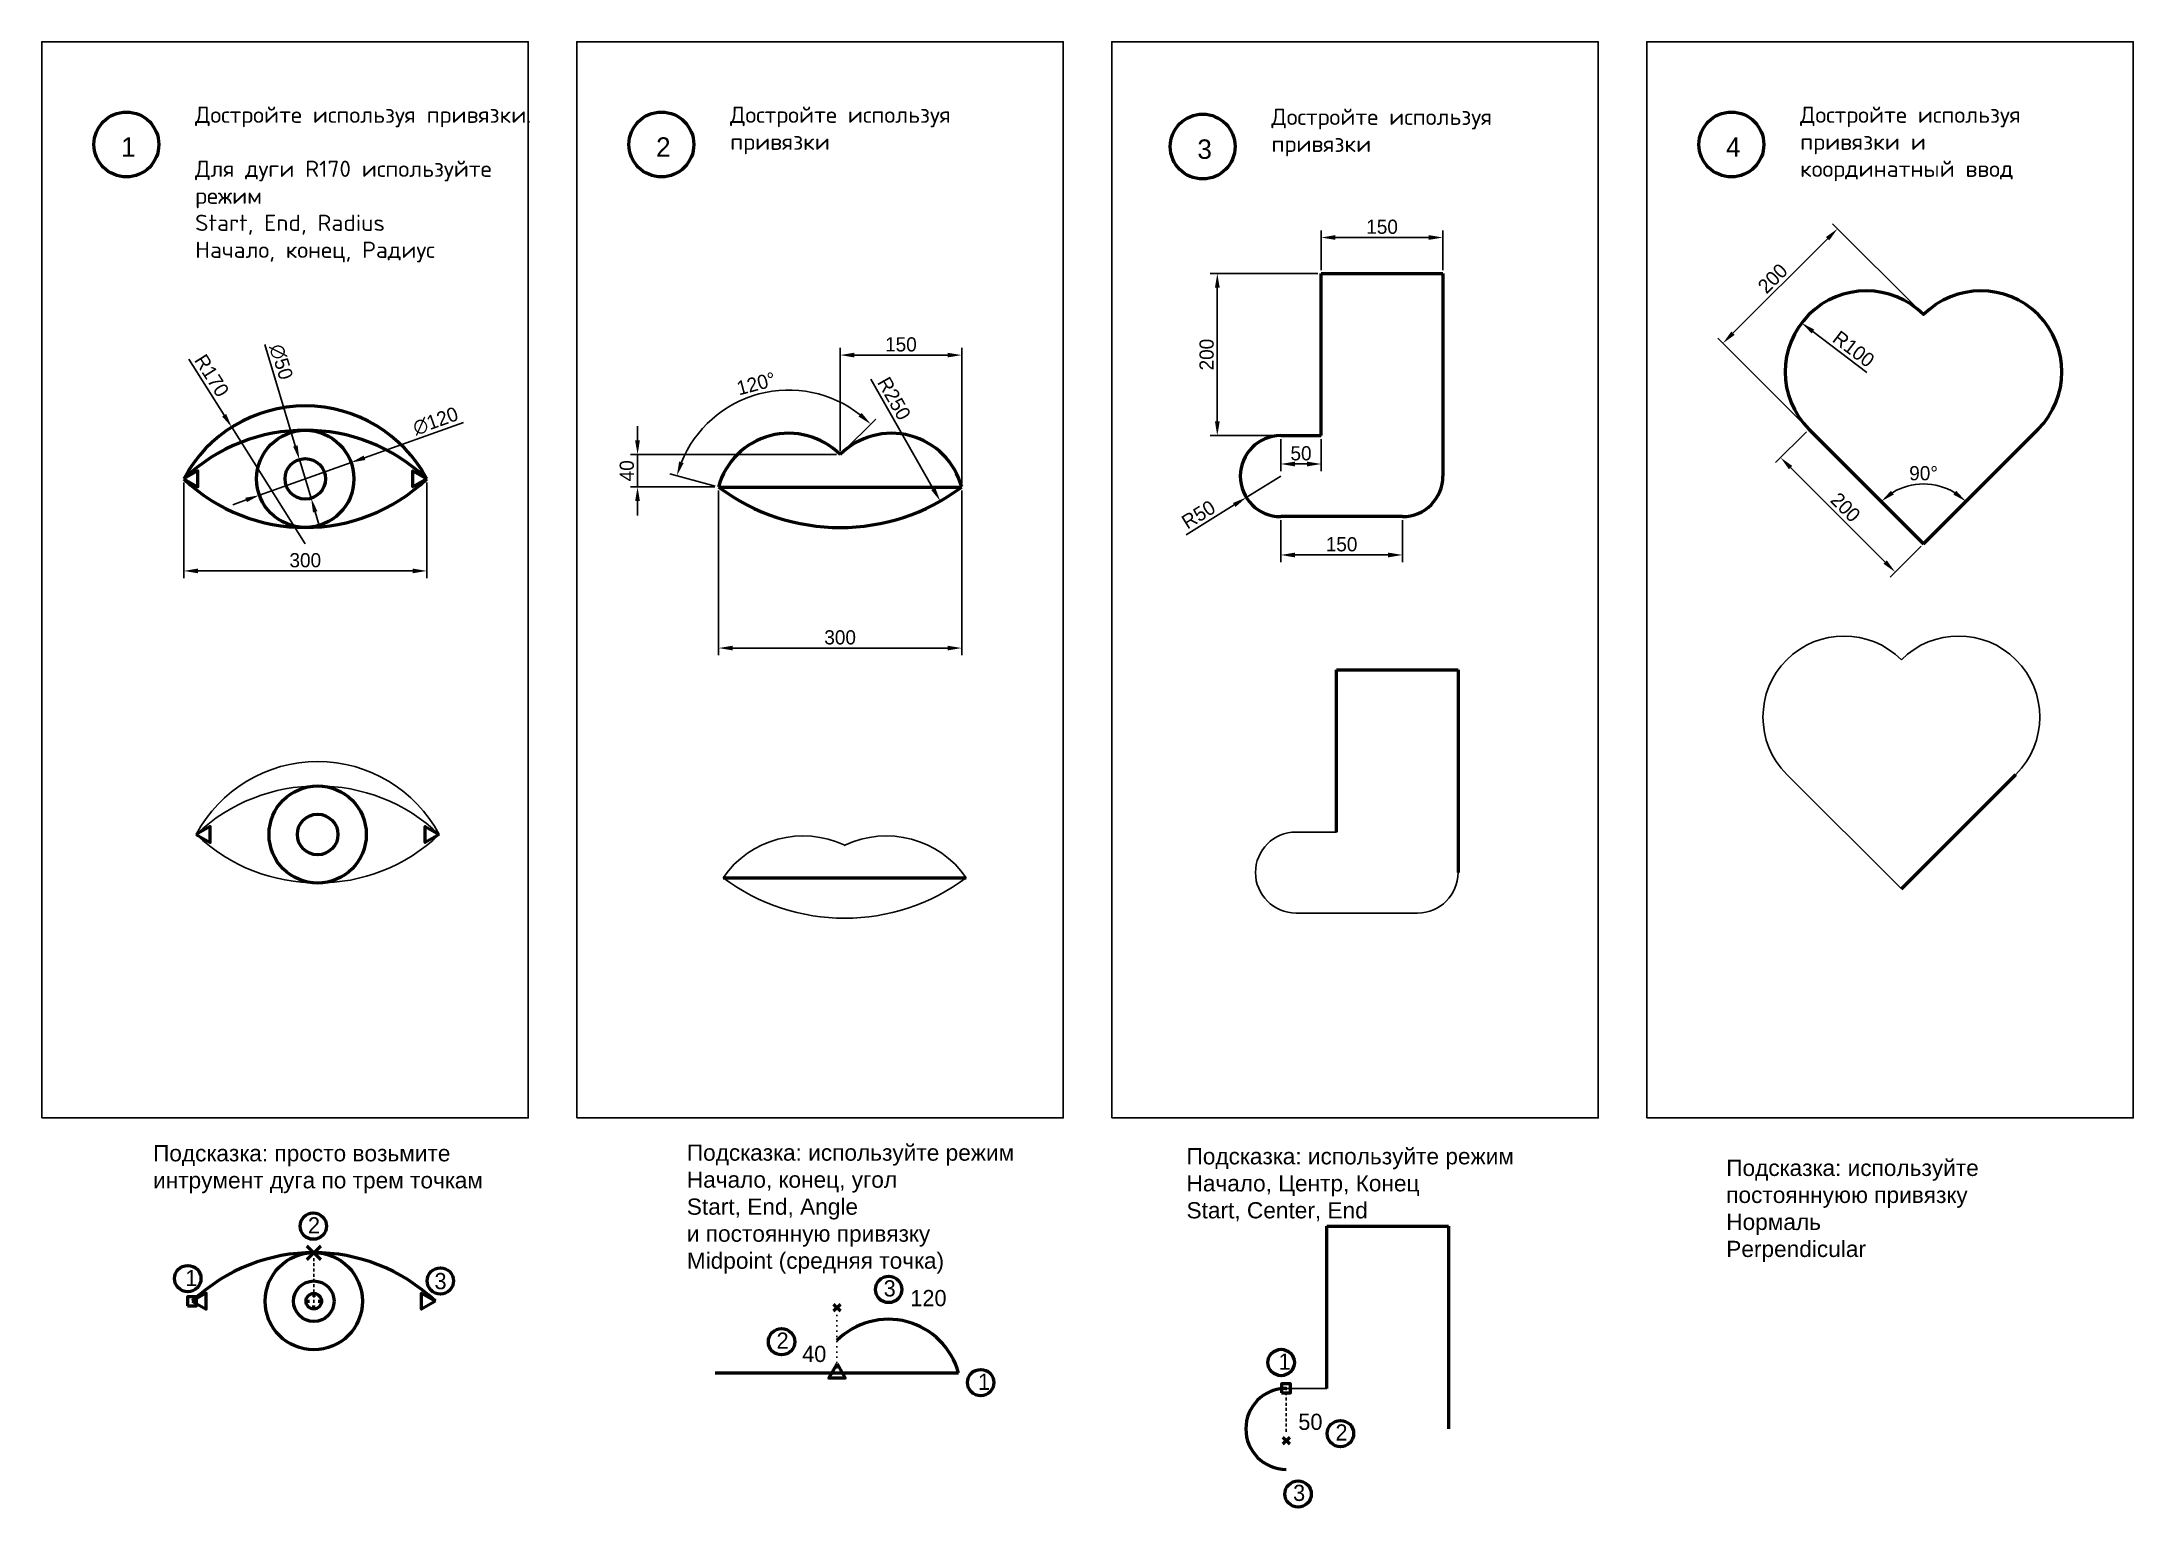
# Model space of a CAD drawing. Header units: metres. Extents: x 201 to 2781, y -219 to 1590.
import ezdxf
from ezdxf.enums import TextEntityAlignment as Align

# ---------------------------------------------------------------- set-up
doc = ezdxf.new("R2010")
doc.units = ezdxf.units.M
doc.linetypes.add('DOT', pattern=[6.35, 0, -6.35])
doc.layers.add('DIM', color=1, linetype='Continuous', lineweight=18)
doc.layers.add('EXAMPLE', color=3, linetype='Continuous', lineweight=50)
doc.dimstyles.new('Example_Style', dxfattribs={"dimscale": 7, "dimtxt": 2.5, "dimasz": 2.5, "dimexe": 1.25, "dimexo": 0.625, "dimtad": 1, "dimtxsty": 'Standard', "dimcen": 2.5, "dimclrt": 2, "dimadec": 0, "dimazin": 0, "dimtfac": 1, "dimtmove": 0, "dimatfit": 3, "dimfxl": 1, "dimarcsym": 0})

# ---------------------------------------------------------------- blocks, each defined once
blk = doc.blocks.new('*D0')
at = {"layer": 'Defpoints', "color": 0, "transparency": 16777216}
for p in [(1729.1, 1003.9), (1879.1, 1003.9), (1879.1, 956.6)]:
    blk.add_point(p, dxfattribs=at)
at = {"layer": 'DIM', "color": 0, "lineweight": -2, "transparency": 16777216}
for p, q in [((1729.1, 999.5), (1729.1, 947.8)), ((1879.1, 999.5), (1879.1, 947.8)), ((1746.6, 956.6), (1861.6, 956.6))]:
    blk.add_line(p, q, dxfattribs=at)
at = {"layer": 'DIM', "color": 0, "transparency": 16777216}
for points in [[(1746.6, 959.5), (1746.6, 953.6), (1729.1, 956.6)], [(1861.6, 959.5), (1861.6, 953.6), (1879.1, 956.6)]]:
    blk.add_solid(points, dxfattribs=at)
at = {"layer": 'DIM', "color": 2, "transparency": 16777216, "insert": (1804.1, 969.7), "char_height": 17.5, "attachment_point": 5}
blk.add_mtext('150', dxfattribs=at)
blk = doc.blocks.new('*D1')
at = {"layer": 'Defpoints', "color": 0, "transparency": 16777216}
for p in [(1929.1, 1348.4), (1779.1, 1303.9), (1929.1, 1303.9)]:
    blk.add_point(p, dxfattribs=at)
at = {"layer": 'DIM', "color": 0, "lineweight": -2, "transparency": 16777216}
for p, q in [((1779.1, 1308.3), (1779.1, 1357.2)), ((1796.6, 1348.4), (1911.6, 1348.4)), ((1929.1, 1308.3), (1929.1, 1357.2))]:
    blk.add_line(p, q, dxfattribs=at)
at = {"layer": 'DIM', "color": 0, "transparency": 16777216}
for points in [[(1796.6, 1351.4), (1796.6, 1345.5), (1779.1, 1348.4)], [(1911.6, 1351.4), (1911.6, 1345.5), (1929.1, 1348.4)]]:
    blk.add_solid(points, dxfattribs=at)
at = {"layer": 'DIM', "color": 2, "transparency": 16777216, "insert": (1854.1, 1361.6), "char_height": 17.5, "attachment_point": 5}
blk.add_mtext('150', dxfattribs=at)
blk = doc.blocks.new('*D2')
at = {"layer": 'Defpoints', "color": 0, "transparency": 16777216}
for p in [(1650.8, 1303.9), (1779.1, 1303.9), (1729.1, 1103.9)]:
    blk.add_point(p, dxfattribs=at)
at = {"layer": 'DIM', "color": 0, "lineweight": -2, "transparency": 16777216}
for p, q in [((1774.7, 1303.9), (1642.1, 1303.9)), ((1650.8, 1121.4), (1650.8, 1286.4)), ((1724.7, 1103.9), (1642.1, 1103.9))]:
    blk.add_line(p, q, dxfattribs=at)
at = {"layer": 'DIM', "color": 0, "transparency": 16777216}
for points in [[(1647.9, 1286.4), (1653.8, 1286.4), (1650.8, 1303.9)], [(1647.9, 1121.4), (1653.8, 1121.4), (1650.8, 1103.9)]]:
    blk.add_solid(points, dxfattribs=at)
at = {"layer": 'DIM', "color": 2, "transparency": 16777216, "insert": (1637.7, 1203.9), "char_height": 17.5, "attachment_point": 5, "rotation": 90}
blk.add_mtext('200', dxfattribs=at)
blk = doc.blocks.new('*D3')
at = {"layer": 'Defpoints', "color": 0, "transparency": 16777216}
for p in [(1729.1, 1103.9), (1779.1, 1103.9), (1779.1, 1068.9)]:
    blk.add_point(p, dxfattribs=at)
at = {"layer": 'DIM', "color": 0, "lineweight": -2, "transparency": 16777216}
for p, q in [((1729.1, 1099.5), (1729.1, 1060.1)), ((1779.1, 1099.5), (1779.1, 1060.1)), ((1746.6, 1068.9), (1761.6, 1068.9))]:
    blk.add_line(p, q, dxfattribs=at)
at = {"layer": 'DIM', "color": 0, "transparency": 16777216}
for points in [[(1746.6, 1071.8), (1746.6, 1065.9), (1729.1, 1068.9)], [(1761.6, 1071.8), (1761.6, 1065.9), (1779.1, 1068.9)]]:
    blk.add_solid(points, dxfattribs=at)
at = {"layer": 'DIM', "color": 2, "transparency": 16777216, "insert": (1754.1, 1082), "char_height": 17.5, "attachment_point": 5}
blk.add_mtext('50', dxfattribs=at)
blk = doc.blocks.new('*D4')
at = {"layer": 'Defpoints', "color": 0, "transparency": 16777216}
for p in [(1729.1, 1053.9), (1686.6, 1027.6)]:
    blk.add_point(p, dxfattribs=at)
at = {"layer": 'DIM', "color": 0, "lineweight": -2, "transparency": 16777216}
for p, q in [((1729.1, 1053.9), (1686.6, 1027.6)), ((1612.2, 981.5), (1671.7, 1018.3))]:
    blk.add_line(p, q, dxfattribs=at)
at = {"layer": 'DIM', "color": 0, "transparency": 16777216}
blk.add_solid([(1670.2, 1020.8), (1673.3, 1015.9), (1686.6, 1027.6)], dxfattribs=at)
at = {"layer": 'DIM', "color": 2, "transparency": 16777216, "insert": (1627.6, 1006.4), "char_height": 17.5, "attachment_point": 5, "rotation": 31.796}
blk.add_mtext('R50', dxfattribs=at)
blk = doc.blocks.new('Circle_Num')
at = {"color": 1}
blk.add_circle((0, 0), 20, dxfattribs=at)
at = {"flags": 8}
blk.add_attdef('ZAD_NUM', text='', height=12, dxfattribs=at).set_placement((1.2, -7.6), align=Align.CENTER)
blk = doc.blocks.new('*D8')
at = {"layer": 'Defpoints', "color": 0, "transparency": 16777216}
for p in [(2416, 1359.3), (2522.1, 1253.2), (2380.7, 1111.8)]:
    blk.add_point(p, dxfattribs=at)
at = {"layer": 'DIM', "color": 0, "lineweight": -2, "transparency": 16777216}
for p, q in [((2287, 1230.3), (2403.6, 1346.9)), ((2519, 1256.3), (2409.8, 1365.5)), ((2377.6, 1114.9), (2268.4, 1224.1))]:
    blk.add_line(p, q, dxfattribs=at)
at = {"layer": 'DIM', "color": 0, "transparency": 16777216}
for points in [[(2401.6, 1349), (2405.7, 1344.9), (2416, 1359.3)], [(2284.9, 1232.3), (2289, 1228.2), (2274.6, 1217.9)]]:
    blk.add_solid(points, dxfattribs=at)
at = {"layer": 'DIM', "color": 2, "transparency": 16777216, "insert": (2336, 1297.9), "char_height": 17.5, "attachment_point": 5, "rotation": 45}
blk.add_mtext('200', dxfattribs=at)
blk = doc.blocks.new('*D9')
at = {"layer": 'Defpoints', "color": 0, "transparency": 16777216}
for p in [(2380.7, 1111.8), (2522.1, 970.4), (2487.1, 935.4)]:
    blk.add_point(p, dxfattribs=at)
at = {"layer": 'DIM', "color": 0, "lineweight": -2, "transparency": 16777216}
for p, q in [((2377.6, 1108.7), (2339.5, 1070.7)), ((2358.1, 1064.5), (2474.7, 947.8)), ((2519, 967.3), (2480.9, 929.2))]:
    blk.add_line(p, q, dxfattribs=at)
at = {"layer": 'DIM', "color": 0, "transparency": 16777216}
for points in [[(2360.1, 1066.5), (2356, 1062.4), (2345.7, 1076.8)], [(2476.8, 949.9), (2472.7, 945.7), (2487.1, 935.4)]]:
    blk.add_solid(points, dxfattribs=at)
at = {"layer": 'DIM', "color": 2, "transparency": 16777216, "insert": (2425.7, 1015.4), "char_height": 17.5, "attachment_point": 5, "rotation": 315}
blk.add_mtext('200', dxfattribs=at)
blk = doc.blocks.new('*D10')
at = {"layer": 'Defpoints', "color": 0, "transparency": 16777216}
for p in [(2380.7, 1111.8), (2663.5, 1111.8), (2541.2, 1041.8), (2522.1, 970.4), (2522.1, 970.4)]:
    blk.add_point(p, dxfattribs=at)
at = {"layer": 'DIM', "color": 0, "lineweight": -2, "transparency": 16777216}
blk.add_arc((2522.1, 970.4), 73.9, 58.5952, 121.4048, dxfattribs=at)
at = {"layer": 'DIM', "color": 0, "transparency": 16777216}
for points in [[(2485.4, 1031.2), (2481.8, 1035.8), (2469.8, 1022.7)], [(2562.4, 1035.8), (2558.8, 1031.2), (2574.4, 1022.7)]]:
    blk.add_solid(points, dxfattribs=at)
at = {"layer": 'DIM', "color": 2, "transparency": 16777216, "insert": (2522.1, 1057.4), "char_height": 17.5, "attachment_point": 5}
blk.add_mtext('90°', dxfattribs=at)
blk = doc.blocks.new('*D11')
at = {"layer": 'Defpoints', "color": 0, "transparency": 16777216}
for p in [(2371.7, 1243), (2451.4, 1182.5)]:
    blk.add_point(p, dxfattribs=at)
at = {"layer": 'DIM', "color": 0, "lineweight": -2, "transparency": 16777216}
blk.add_line((2452.3, 1181.8), (2385.7, 1232.4), dxfattribs=at)
at = {"layer": 'DIM', "color": 0, "transparency": 16777216}
blk.add_solid([(2387.4, 1234.7), (2383.9, 1230.1), (2371.7, 1243)], dxfattribs=at)
at = {"layer": 'DIM', "color": 2, "transparency": 16777216, "insert": (2435.8, 1210.8), "char_height": 17.5, "attachment_point": 5, "rotation": 322.7797}
blk.add_mtext('R100', dxfattribs=at)
blk = doc.blocks.new('*D12')
at = {"layer": 'Defpoints', "color": 0, "transparency": 16777216}
for p in [(375.7, 1050.5), (675.7, 1050.5), (675.7, 936.9)]:
    blk.add_point(p, dxfattribs=at)
at = {"layer": 'DIM', "color": 0, "lineweight": -2, "transparency": 16777216}
for p, q in [((375.7, 1046.2), (375.7, 928.1)), ((675.7, 1046.2), (675.7, 928.1)), ((393.2, 936.9), (658.2, 936.9))]:
    blk.add_line(p, q, dxfattribs=at)
at = {"layer": 'DIM', "color": 0, "transparency": 16777216}
for points in [[(393.2, 939.8), (393.2, 934), (375.7, 936.9)], [(658.2, 939.8), (658.2, 934), (675.7, 936.9)]]:
    blk.add_solid(points, dxfattribs=at)
at = {"layer": 'DIM', "color": 2, "transparency": 16777216, "insert": (525.7, 950), "char_height": 17.5, "attachment_point": 5}
blk.add_mtext('300', dxfattribs=at)
blk = doc.blocks.new('*D13')
at = {"layer": 'Defpoints', "color": 0, "transparency": 16777216}
for p in [(435, 1114.3), (525.7, 970.5)]:
    blk.add_point(p, dxfattribs=at)
at = {"layer": 'DIM', "color": 0, "lineweight": -2, "transparency": 16777216}
for p, q in [((382, 1198.2), (425.6, 1129.1)), ((525.7, 970.5), (435, 1114.3))]:
    blk.add_line(p, q, dxfattribs=at)
at = {"layer": 'DIM', "color": 0, "transparency": 16777216}
blk.add_solid([(428.1, 1130.6), (423.2, 1127.5), (435, 1114.3)], dxfattribs=at)
at = {"layer": 'DIM', "color": 2, "transparency": 16777216, "insert": (410.3, 1178), "char_height": 17.5, "attachment_point": 5, "rotation": 302.256}
blk.add_mtext('R170', dxfattribs=at)
blk = doc.blocks.new('*D14')
at = {"layer": 'Defpoints', "color": 0, "transparency": 16777216}
for p in [(582.2, 1070.7), (469.2, 1030.4)]:
    blk.add_point(p, dxfattribs=at)
at = {"layer": 'DIM', "color": 0, "lineweight": -2, "transparency": 16777216}
for p, q in [((721, 1120.2), (598.7, 1076.6)), ((469.2, 1030.4), (582.2, 1070.7)), ((452.7, 1024.5), (436.2, 1018.6))]:
    blk.add_line(p, q, dxfattribs=at)
at = {"layer": 'DIM', "color": 0, "transparency": 16777216}
for points in [[(597.7, 1079.3), (599.7, 1073.8), (582.2, 1070.7)], [(451.7, 1027.2), (453.7, 1021.8), (469.2, 1030.4)]]:
    blk.add_solid(points, dxfattribs=at)
at = {"layer": 'DIM', "color": 2, "transparency": 16777216, "insert": (686.4, 1121.8), "char_height": 17.5, "attachment_point": 5, "rotation": 19.6222}
blk.add_mtext('∅120', dxfattribs=at)
blk = doc.blocks.new('*D15')
at = {"layer": 'Defpoints', "color": 0, "transparency": 16777216}
for p in [(518.5, 1074.5), (532.9, 1026.6)]:
    blk.add_point(p, dxfattribs=at)
at = {"layer": 'DIM', "color": 0, "lineweight": -2, "transparency": 16777216}
for p, q in [((475.8, 1216.2), (513.4, 1091.2)), ((532.9, 1026.6), (518.5, 1074.5)), ((537.9, 1009.8), (543, 993.1))]:
    blk.add_line(p, q, dxfattribs=at)
at = {"layer": 'DIM', "color": 0, "transparency": 16777216}
for points in [[(516.2, 1092.1), (510.6, 1090.4), (518.5, 1074.5)], [(540.7, 1010.7), (535.2, 1009), (532.9, 1026.6)]]:
    blk.add_solid(points, dxfattribs=at)
at = {"layer": 'DIM', "color": 2, "transparency": 16777216, "insert": (495.9, 1194.9), "char_height": 17.5, "attachment_point": 5, "rotation": 286.7603}
blk.add_mtext('∅50', dxfattribs=at)
blk = doc.blocks.new('*D16')
at = {"layer": 'Defpoints', "color": 0, "transparency": 16777216}
for p in [(1335.5, 1203.3), (1185.5, 1080.5), (1335.5, 1040.5)]:
    blk.add_point(p, dxfattribs=at)
at = {"layer": 'DIM', "color": 0, "lineweight": -2, "transparency": 16777216}
for p, q in [((1185.5, 1084.9), (1185.5, 1212.1)), ((1203, 1203.3), (1318, 1203.3)), ((1335.5, 1044.9), (1335.5, 1212.1))]:
    blk.add_line(p, q, dxfattribs=at)
at = {"layer": 'DIM', "color": 0, "transparency": 16777216}
for points in [[(1203, 1206.2), (1203, 1200.4), (1185.5, 1203.3)], [(1318, 1206.2), (1318, 1200.4), (1335.5, 1203.3)]]:
    blk.add_solid(points, dxfattribs=at)
at = {"layer": 'DIM', "color": 2, "transparency": 16777216, "insert": (1260.5, 1216.4), "char_height": 17.5, "attachment_point": 5}
blk.add_mtext('150', dxfattribs=at)
blk = doc.blocks.new('*D17')
at = {"layer": 'Defpoints', "color": 0, "transparency": 16777216}
for p in [(1035.5, 1040.5), (1335.5, 1040.5), (1335.5, 841.7)]:
    blk.add_point(p, dxfattribs=at)
at = {"layer": 'DIM', "color": 0, "lineweight": -2, "transparency": 16777216}
for p, q in [((1035.5, 1036.1), (1035.5, 832.9)), ((1335.5, 1036.1), (1335.5, 832.9)), ((1053, 841.7), (1318, 841.7))]:
    blk.add_line(p, q, dxfattribs=at)
at = {"layer": 'DIM', "color": 0, "transparency": 16777216}
for points in [[(1053, 844.6), (1053, 838.8), (1035.5, 841.7)], [(1318, 844.6), (1318, 838.8), (1335.5, 841.7)]]:
    blk.add_solid(points, dxfattribs=at)
at = {"layer": 'DIM', "color": 2, "transparency": 16777216, "insert": (1185.5, 854.8), "char_height": 17.5, "attachment_point": 5}
blk.add_mtext('300', dxfattribs=at)
blk = doc.blocks.new('*D18')
at = {"layer": 'Defpoints', "color": 0, "transparency": 16777216}
for p in [(1185.5, 1240.5), (1309, 1023.1)]:
    blk.add_point(p, dxfattribs=at)
at = {"layer": 'DIM', "color": 0, "lineweight": -2, "transparency": 16777216}
blk.add_line((1223.5, 1173.7), (1300.3, 1038.3), dxfattribs=at)
at = {"layer": 'DIM', "color": 0, "transparency": 16777216}
blk.add_solid([(1302.9, 1039.7), (1297.8, 1036.9), (1309, 1023.1)], dxfattribs=at)
at = {"layer": 'DIM', "color": 2, "transparency": 16777216, "insert": (1252.1, 1149.7), "char_height": 17.5, "attachment_point": 5, "rotation": 299.5884}
blk.add_mtext('R250', dxfattribs=at)
blk = doc.blocks.new('*D19')
at = {"layer": 'Defpoints', "color": 0, "transparency": 16777216}
for p in [(1185.5, 1080.5), (935.6, 1040.5), (1035.5, 1040.5)]:
    blk.add_point(p, dxfattribs=at)
at = {"layer": 'DIM', "color": 0, "lineweight": -2, "transparency": 16777216}
for p, q in [((935.6, 1098), (935.6, 1115.5)), ((1181.1, 1080.5), (926.8, 1080.5)), ((935.6, 1080.5), (935.6, 1040.5)), ((1031.1, 1040.5), (926.8, 1040.5)), ((935.6, 1023), (935.6, 1005.5))]:
    blk.add_line(p, q, dxfattribs=at)
at = {"layer": 'DIM', "color": 0, "transparency": 16777216}
for points in [[(932.6, 1098), (938.5, 1098), (935.6, 1080.5)], [(932.6, 1023), (938.5, 1023), (935.6, 1040.5)]]:
    blk.add_solid(points, dxfattribs=at)
at = {"layer": 'DIM', "color": 2, "transparency": 16777216, "insert": (922.4, 1060.5), "char_height": 17.5, "attachment_point": 5, "rotation": 90}
blk.add_mtext('40', dxfattribs=at)
blk = doc.blocks.new('*D20')
at = {"layer": 'Defpoints', "color": 0, "transparency": 16777216}
for p in [(1134.7, 1159.5), (1185.5, 1080.5), (1035.5, 1040.5), (1122.1, 1017.2)]:
    blk.add_point(p, dxfattribs=at)
at = {"layer": 'DIM', "color": 0, "lineweight": -2, "transparency": 16777216}
for p, q in [((1188.6, 1083.6), (1229.4, 1124.3)), ((1031.3, 1041.6), (975.6, 1056.6))]:
    blk.add_line(p, q, dxfattribs=at)
blk.add_arc((1122.1, 1017.2), 142.9, 51.9515, 157.9113, dxfattribs=at)
at = {"layer": 'DIM', "color": 0, "transparency": 16777216}
for points in [[(1212.1, 1131.9), (1208.2, 1127.5), (1223.3, 1118.1)], [(992.4, 1070), (986.9, 1071.9), (984.1, 1054.3)]]:
    blk.add_solid(points, dxfattribs=at)
at = {"layer": 'DIM', "color": 2, "transparency": 16777216, "insert": (1081.9, 1168), "char_height": 17.5, "attachment_point": 5, "rotation": 14.9314}
blk.add_mtext('120°', dxfattribs=at)

msp = doc.modelspace()

# ---------------------------------------------------------------- linework, layer by layer
for p, q in [((2494.697, 544.402), (2353.275, 685.823)), ((1797.939, 614.642), (1747.939, 614.642)), ((1747.939, 514.642), (1897.939, 514.642)), ((1785.965, -72.026), (1735.965, -72.026))]:
    msp.add_line(p, q)
at = {"color": 30, "linetype": 'DOT'}
msp.add_line((1181.552, -53.064), (1181.552, 27.815), dxfattribs=at)
for points in [[(200.684, 261.78), (800.684, 261.78), (800.684, 1589.978), (200.684, 1589.978)], [(860.684, 261.78), (1460.684, 261.78), (1460.684, 1589.978), (860.684, 1589.978)], [(1520.684, 261.78), (2120.684, 261.78), (2120.684, 1589.978), (1520.684, 1589.978)], [(2180.684, 261.78), (2780.684, 261.78), (2780.684, 1589.978), (2180.684, 1589.978)]]:
    msp.add_lwpolyline(points, close=True)
for centre, radius, start, end in [((2423.986, 756.534), 100, 45, 225), ((2565.407, 756.534), 100, 315, 135), ((540.97, 531.585), 170, 28.072487, 151.927513), ((540.994, 454.183), 217.337, 46.37261, 133.588378), ((541.067, 769.138), 217.47, 226.418395, 313.574737), ((1139.692, 489.791), 120, 64.627598, 145.235236), ((1242.532, 489.791), 120, 34.764764, 115.372402), ((1747.939, 564.642), 50, 90, 270), ((1191.112, 758.216), 250, 233.130102, 306.869898), ((1897.939, 564.642), 50, 270, 0)]:
    msp.add_arc(centre, radius, start, end)
msp.add_point((1191.112, 598.216))
at = {"layer": 'EXAMPLE'}
for p, q in [((1779.109, 1303.903), (1929.109, 1303.903)), ((1779.109, 1103.903), (1779.109, 1303.903)), ((1929.109, 1303.903), (1929.109, 1053.903)), ((1729.109, 1103.903), (1779.109, 1103.903)), ((1035.524, 1040.485), (1335.524, 1040.485)), ((1879.109, 1003.903), (1729.109, 1003.903))]:
    msp.add_line(p, q, dxfattribs=at)
at = {"layer": 'EXAMPLE', "color": 2}
for p, q in [((1797.939, 614.642), (1797.939, 814.642)), ((1797.939, 814.642), (1947.939, 814.642)), ((1947.939, 814.642), (1947.939, 564.642)), ((2494.697, 544.402), (2636.118, 685.823)), ((1041.112, 558.216), (1341.112, 558.216)), ((1785.965, -72.026), (1785.965, 127.974)), ((1785.965, 127.974), (1935.965, 127.974)), ((1935.965, 127.974), (1935.965, -122.026)), ((1031.552, -53.064), (1331.552, -53.064))]:
    msp.add_line(p, q, dxfattribs=at)
at = {"layer": 'EXAMPLE', "color": 30}
for p, q in [((527.734, 104.013), (544.704, 87.043)), ((527.734, 87.043), (544.704, 104.013)), ((526.619, 35.528), (530.819, 35.528)), ((536.219, 45.128), (536.219, 40.928)), ((536.219, 25.928), (536.219, 30.128)), ((541.619, 35.528), (545.819, 35.528)), ((1177.31, 32.058), (1185.795, 23.573)), ((1177.31, 23.573), (1185.795, 32.058)), ((1731.722, -132.137), (1740.208, -140.622)), ((1731.722, -140.622), (1740.208, -132.137))]:
    msp.add_line(p, q, dxfattribs=at)
at = {"layer": 'EXAMPLE', "color": 30, "linetype": 'DOT'}
for p, q in [((536.219, 35.528), (536.219, 95.528)), ((1735.965, -72.026), (1735.965, -136.379))]:
    msp.add_line(p, q, dxfattribs=at)
at = {"layer": 'EXAMPLE'}
msp.add_lwpolyline([(2522.08, 970.385), (2663.502, 1111.806, 1), (2522.08, 1253.227, 1), (2380.659, 1111.806), (2522.08, 970.385)], format="xyb", dxfattribs=at)
for points in [[(375.689, 1050.528), (393.009, 1040.528), (393.009, 1060.528)], [(675.689, 1050.528), (658.368, 1040.528), (658.368, 1060.528)]]:
    msp.add_lwpolyline(points, close=True, dxfattribs=at)
at = {"layer": 'EXAMPLE', "color": 2}
for points in [[(390.97, 611.585), (408.29, 601.585), (408.29, 621.585)], [(690.97, 611.585), (673.649, 601.585), (673.649, 621.585)], [(386.219, 35.528), (403.539, 25.528), (403.539, 45.528)], [(686.219, 35.528), (668.898, 25.528), (668.898, 45.528)]]:
    msp.add_lwpolyline(points, close=True, dxfattribs=at)
at = {"layer": 'EXAMPLE', "color": 30}
for points in [[(380.454, 29.984), (391.448, 29.984), (391.448, 40.978), (380.454, 40.978)], [(1181.772, -41.962), (1191.772, -59.283), (1171.772, -59.283)], [(1730.2, -77.57), (1741.194, -77.57), (1741.194, -66.576), (1730.2, -66.576)]]:
    msp.add_lwpolyline(points, close=True, dxfattribs=at)
at = {"layer": 'EXAMPLE'}
for centre, radius in [((525.689, 1050.528), 60), ((525.689, 1050.528), 25), ((535.571, 128.236), 16.277), ((380.736, 63.432), 16.277), ((692.342, 60.53), 16.277), ((1245.396, 50.014), 16.277), ((1113.274, -14.498), 16.277), ((1729.576, -40.125), 16.277), ((1358.927, -64.929), 16.277), ((1802.752, -127.889), 16.277), ((1750.508, -202.441), 16.277)]:
    msp.add_circle(centre, radius, dxfattribs=at)
at = {"layer": 'EXAMPLE', "color": 2}
for centre, radius in [((540.97, 611.585), 60), ((540.97, 611.585), 25), ((536.219, 35.528), 60), ((536.219, 35.528), 25)]:
    msp.add_circle(centre, radius, dxfattribs=at)
at = {"layer": 'EXAMPLE', "color": 30}
msp.add_circle((536.219, 35.528), 9.6, dxfattribs=at)
at = {"layer": 'EXAMPLE'}
for centre, radius, start, end in [((525.689, 970.528), 170, 28.072487, 151.927513), ((525.689, 893.028), 217.5, 46.397181, 133.602819), ((1122.071, 1017.184), 89.629, 44.931417, 164.931417), ((1248.977, 1017.184), 89.629, 15.068583, 135.068583), ((1729.109, 1053.903), 50, 90, 270), ((525.689, 1208.028), 217.5, 226.397181, 313.602819), ((1185.524, 1240.485), 250, 233.130102, 306.869898), ((1879.109, 1053.903), 50, 270, 0), ((536.219, -121.972), 217.5, 46.397181, 133.602819), ((1245.005, -76.365), 89.629, 15.068583, 135.068583), ((1735.965, -122.026), 50, 90, 270)]:
    msp.add_arc(centre, radius, start, end, dxfattribs=at)

# ---------------------------------------------------------------- block references
ref = msp.add_blockref('Circle_Num', (305.028, 1463.266), dxfattribs=dict(at, xscale=2, yscale=2, zscale=2))
ref.add_attrib('ZAD_NUM', '1', dxfattribs={"layer": '0', "height": 24}).set_placement((307.404, 1448.081), align=Align.CENTER)
ref = msp.add_blockref('Circle_Num', (965.028, 1463.266), dxfattribs=dict(at, xscale=2, yscale=2, zscale=2))
ref.add_attrib('ZAD_NUM', '2', dxfattribs={"layer": '0', "height": 24}).set_placement((967.404, 1448.081), align=Align.CENTER)
ref = msp.add_blockref('Circle_Num', (1632.8, 1460.676), dxfattribs=dict(at, xscale=2, yscale=2, zscale=2))
ref.add_attrib('ZAD_NUM', '3', dxfattribs={"layer": '0', "height": 24}).set_placement((1635.177, 1445.491), align=Align.CENTER)
ref = msp.add_blockref('Circle_Num', (2285.028, 1463.266), dxfattribs=dict(at, xscale=2, yscale=2, zscale=2))
ref.add_attrib('ZAD_NUM', '4', dxfattribs={"layer": '0', "height": 24}).set_placement((2287.404, 1448.081), align=Align.CENTER)

# ---------------------------------------------------------------- texts
for s, p in [('2', (528.991, 119.173)), ('1', (377.72, 54.223)), ('3', (685.111, 50.345)), ('3', (1239.223, 41.421)), ('2', (1107.102, -23.091)), ('1', (1726.344, -49.067)), ('1', (1355.695, -73.872)), ('2', (1796.58, -136.482)), ('3', (1744.336, -211.034))]:
    msp.add_text(s, height=20, dxfattribs=at).set_placement(p)
at = {"layer": 'EXAMPLE', "color": 2}
for s, p in [('120', (1272.155, 29.385)), ('40', (1138.702, -39.522)), ('50', (1750.783, -123.332))]:
    msp.add_text(s, height=20, dxfattribs=at).set_placement(p)
at = {"layer": 'EXAMPLE', "color": 2, "char_height": 20, "attachment_point": 1}
for s, insert, width in [('{\\Fsimplex|c204;Достройте используя привязки\\Fsimplex|c0;.\\P\\P\\Fsimplex|c204;Для дуги\\Fsimplex|c0; R170 \\Fsimplex|c204;используйте\\Fsimplex|c0; \\Fsimplex|c204;режим\\P\\Fsimplex|c0;Start, End, Radius\\Fsimplex|c204;\\PНачало, конец, Радиус}', (389.815, 1509.937), 410.8689), ('{\\fSimplex|b0|i0|c204|p2;Достройте используя привязки}', (1049.815, 1509.937), 334.165), ('{\\fSimplex|b0|i0|c204|p2;Достройте используя привязки}', (1717.587, 1507.347), 334.165), ('{\\fSimplex|b0|i0|c204|p2;Достройте используя привязки и координатный ввод}', (2369.815, 1509.937), 334.165), ('{\\fArial|b0|i0|c204|p34;Подсказка\\fArial|b0|i0|c0|p34;: \\fArial|b0|i0|c204|p34;просто\\fArial|b0|i0|c0|p34; \\fArial|b0|i0|c204|p34;возьмите\\fArial|b0|i0|c0|p34; \\fArial|b0|i0|c204|p34;интрумент\\fArial|b0|i0|c0|p34; \\fArial|b0|i0|c204|p34;\\C1;дуга\\fArial|b0|i0|c0|p34; \\fArial|b0|i0|c204|p34;по\\fArial|b0|i0|c0|p34; \\fArial|b0|i0|c204|p34;трем\\fArial|b0|i0|c0|p34; \\fArial|b0|i0|c204|p34;точкам}', (337.88, 228.162), 410.8689), ('{\\fArial|b0|i0|c204|p34;Подсказка\\fArial|b0|i0|c0|p34;: \\fArial|b0|i0|c204|p34;используйте режим \\C1;Начало, конец, угол\\PStart, End, Angle\\C2;\\Pи постоянную привязку \\C1;Midpoint\\C2; (средняя точка)}', (996.372, 228.941), 410.8689), ('{\\fArial|b0|i0|c204|p34;Подсказка\\fArial|b0|i0|c0|p34;: \\fArial|b0|i0|c204|p34;используйте режим \\C1;Начало, Центр, Конец\\PStart, Center, End}', (1612.835, 224.432), 410.8689), ('{\\fArial|b0|i0|c204|p34;Подсказка\\fArial|b0|i0|c0|p34;: \\fArial|b0|i0|c204|p34;используйте постояннуюю привязку \\C1;Нормаль \\PPerpendicular}', (2278.661, 210.104), 410.8689)]:
    msp.add_mtext(s, dxfattribs=dict(at, insert=insert, width=width))

# ---------------------------------------------------------------- dimensions: what is measured, and where the dimension line sits
at = {"layer": 'DIM'}
for base, p1, p2, picture, middle in [((1929.109, 1348.439), (1779.109, 1303.903), (1929.109, 1303.903), '*D1', (1854.109, 1361.564)), ((1335.524, 1203.317), (1185.524, 1080.485), (1335.524, 1040.485), '*D16', (1260.524, 1216.442)), ((1779.109, 1068.862), (1729.109, 1103.903), (1779.109, 1103.903), '*D3', (1754.109, 1081.987)), ((675.689, 936.885), (375.689, 1050.528), (675.689, 1050.528), '*D12', (525.689, 950.01)), ((1335.524, 841.69), (1035.524, 1040.485), (1335.524, 1040.485), '*D17', (1185.524, 854.815)), ((1879.109, 956.563), (1729.109, 1003.903), (1879.109, 1003.903), '*D0', (1804.109, 969.688))]:
    dim = msp.add_linear_dim(base=base, p1=p1, p2=p2, dimstyle='Example_Style', dxfattribs=at)
    dim.commit()
    dim.dimension.update_dxf_attribs({"geometry": picture, "text_midpoint": middle})
for p2, distance, picture, middle in [((2522.08, 1253.227), 150.019, '*D8', (2336.009, 1297.877)), ((2522.08, 970.385), -49.443, '*D9', (2425.689, 1015.415))]:
    dim = msp.add_aligned_dim(p1=(2380.659, 1111.806), p2=p2, distance=distance, dimstyle='Example_Style', dxfattribs=at)
    dim.commit()
    dim.dimension.update_dxf_attribs({"geometry": picture, "text_midpoint": middle})
for base, p1, p2, picture, middle in [((1650.839, 1303.903), (1729.109, 1103.903), (1779.109, 1303.903), '*D2', (1637.714, 1203.903)), ((935.566, 1040.485), (1185.524, 1080.485), (1035.524, 1040.485), '*D19', (922.441, 1060.485))]:
    dim = msp.add_linear_dim(base=base, p1=p1, p2=p2, angle=90, dimstyle='Example_Style', dxfattribs=at)
    dim.commit()
    dim.dimension.update_dxf_attribs({"geometry": picture, "text_midpoint": middle})
for center, mpoint, picture, middle in [((1185.524, 1240.485), (1308.965, 1023.086), '*D18', (1240.734, 1143.251)), ((2451.37, 1182.517), (2371.738, 1243.005), '*D11', (2427.879, 1200.361))]:
    dim = msp.add_radius_dim(center=center, mpoint=mpoint, dimstyle='Example_Style', dxfattribs=at)
    dim.commit()
    dim.dimension.update_dxf_attribs({"geometry": picture, "text_midpoint": middle, "dimtype": 164})
for p1, p2, picture, middle in [((532.898, 1026.59), (518.479, 1074.466), '*D15', (483.35, 1191.113)), ((469.173, 1030.379), (582.204, 1070.677), '*D14', (690.796, 1109.392))]:
    dim = msp.add_diameter_dim_2p(p1=p1, p2=p2, dimstyle='Example_Style', dxfattribs=at)
    dim.commit()
    dim.dimension.update_dxf_attribs({"geometry": picture, "text_midpoint": middle, "dimtype": 163})
dim = msp.add_radius_dim(center=(525.689, 970.528), mpoint=(434.959, 1114.292), dimstyle='Example_Style', override={"dimsd1": 0, "dimsd2": 0}, dxfattribs=at)
dim.commit()
dim.dimension.update_dxf_attribs({"geometry": '*D13', "text_midpoint": (410.256, 1178.028)})
dim = msp.add_angular_dim_3p(base=(1134.698, 1159.544), center=(1122.071, 1017.184), p1=(1185.524, 1080.485), p2=(1035.524, 1040.485), dimstyle='Example_Style', dxfattribs=at)
dim.commit()
dim.dimension.update_dxf_attribs({"geometry": '*D20', "text_midpoint": (1081.864, 1167.959)})
dim = msp.add_angular_dim_2l(base=(2541.214, 1041.791), line1=((2522.08, 970.385), (2663.502, 1111.806)), line2=((2380.659, 1111.806), (2522.08, 970.385)), dimstyle='Example_Style', dxfattribs=at)
dim.commit()
dim.dimension.update_dxf_attribs({"geometry": '*D10', "text_midpoint": (2522.08, 1044.31), "dimtype": 162})
dim = msp.add_radius_dim(center=(1729.109, 1053.903), mpoint=(1686.612, 1027.558), dimstyle='Example_Style', dxfattribs=at)
dim.commit()
dim.dimension.update_dxf_attribs({"geometry": '*D4', "text_midpoint": (1627.639, 1006.441)})

doc.saveas('drawing.dxf')
